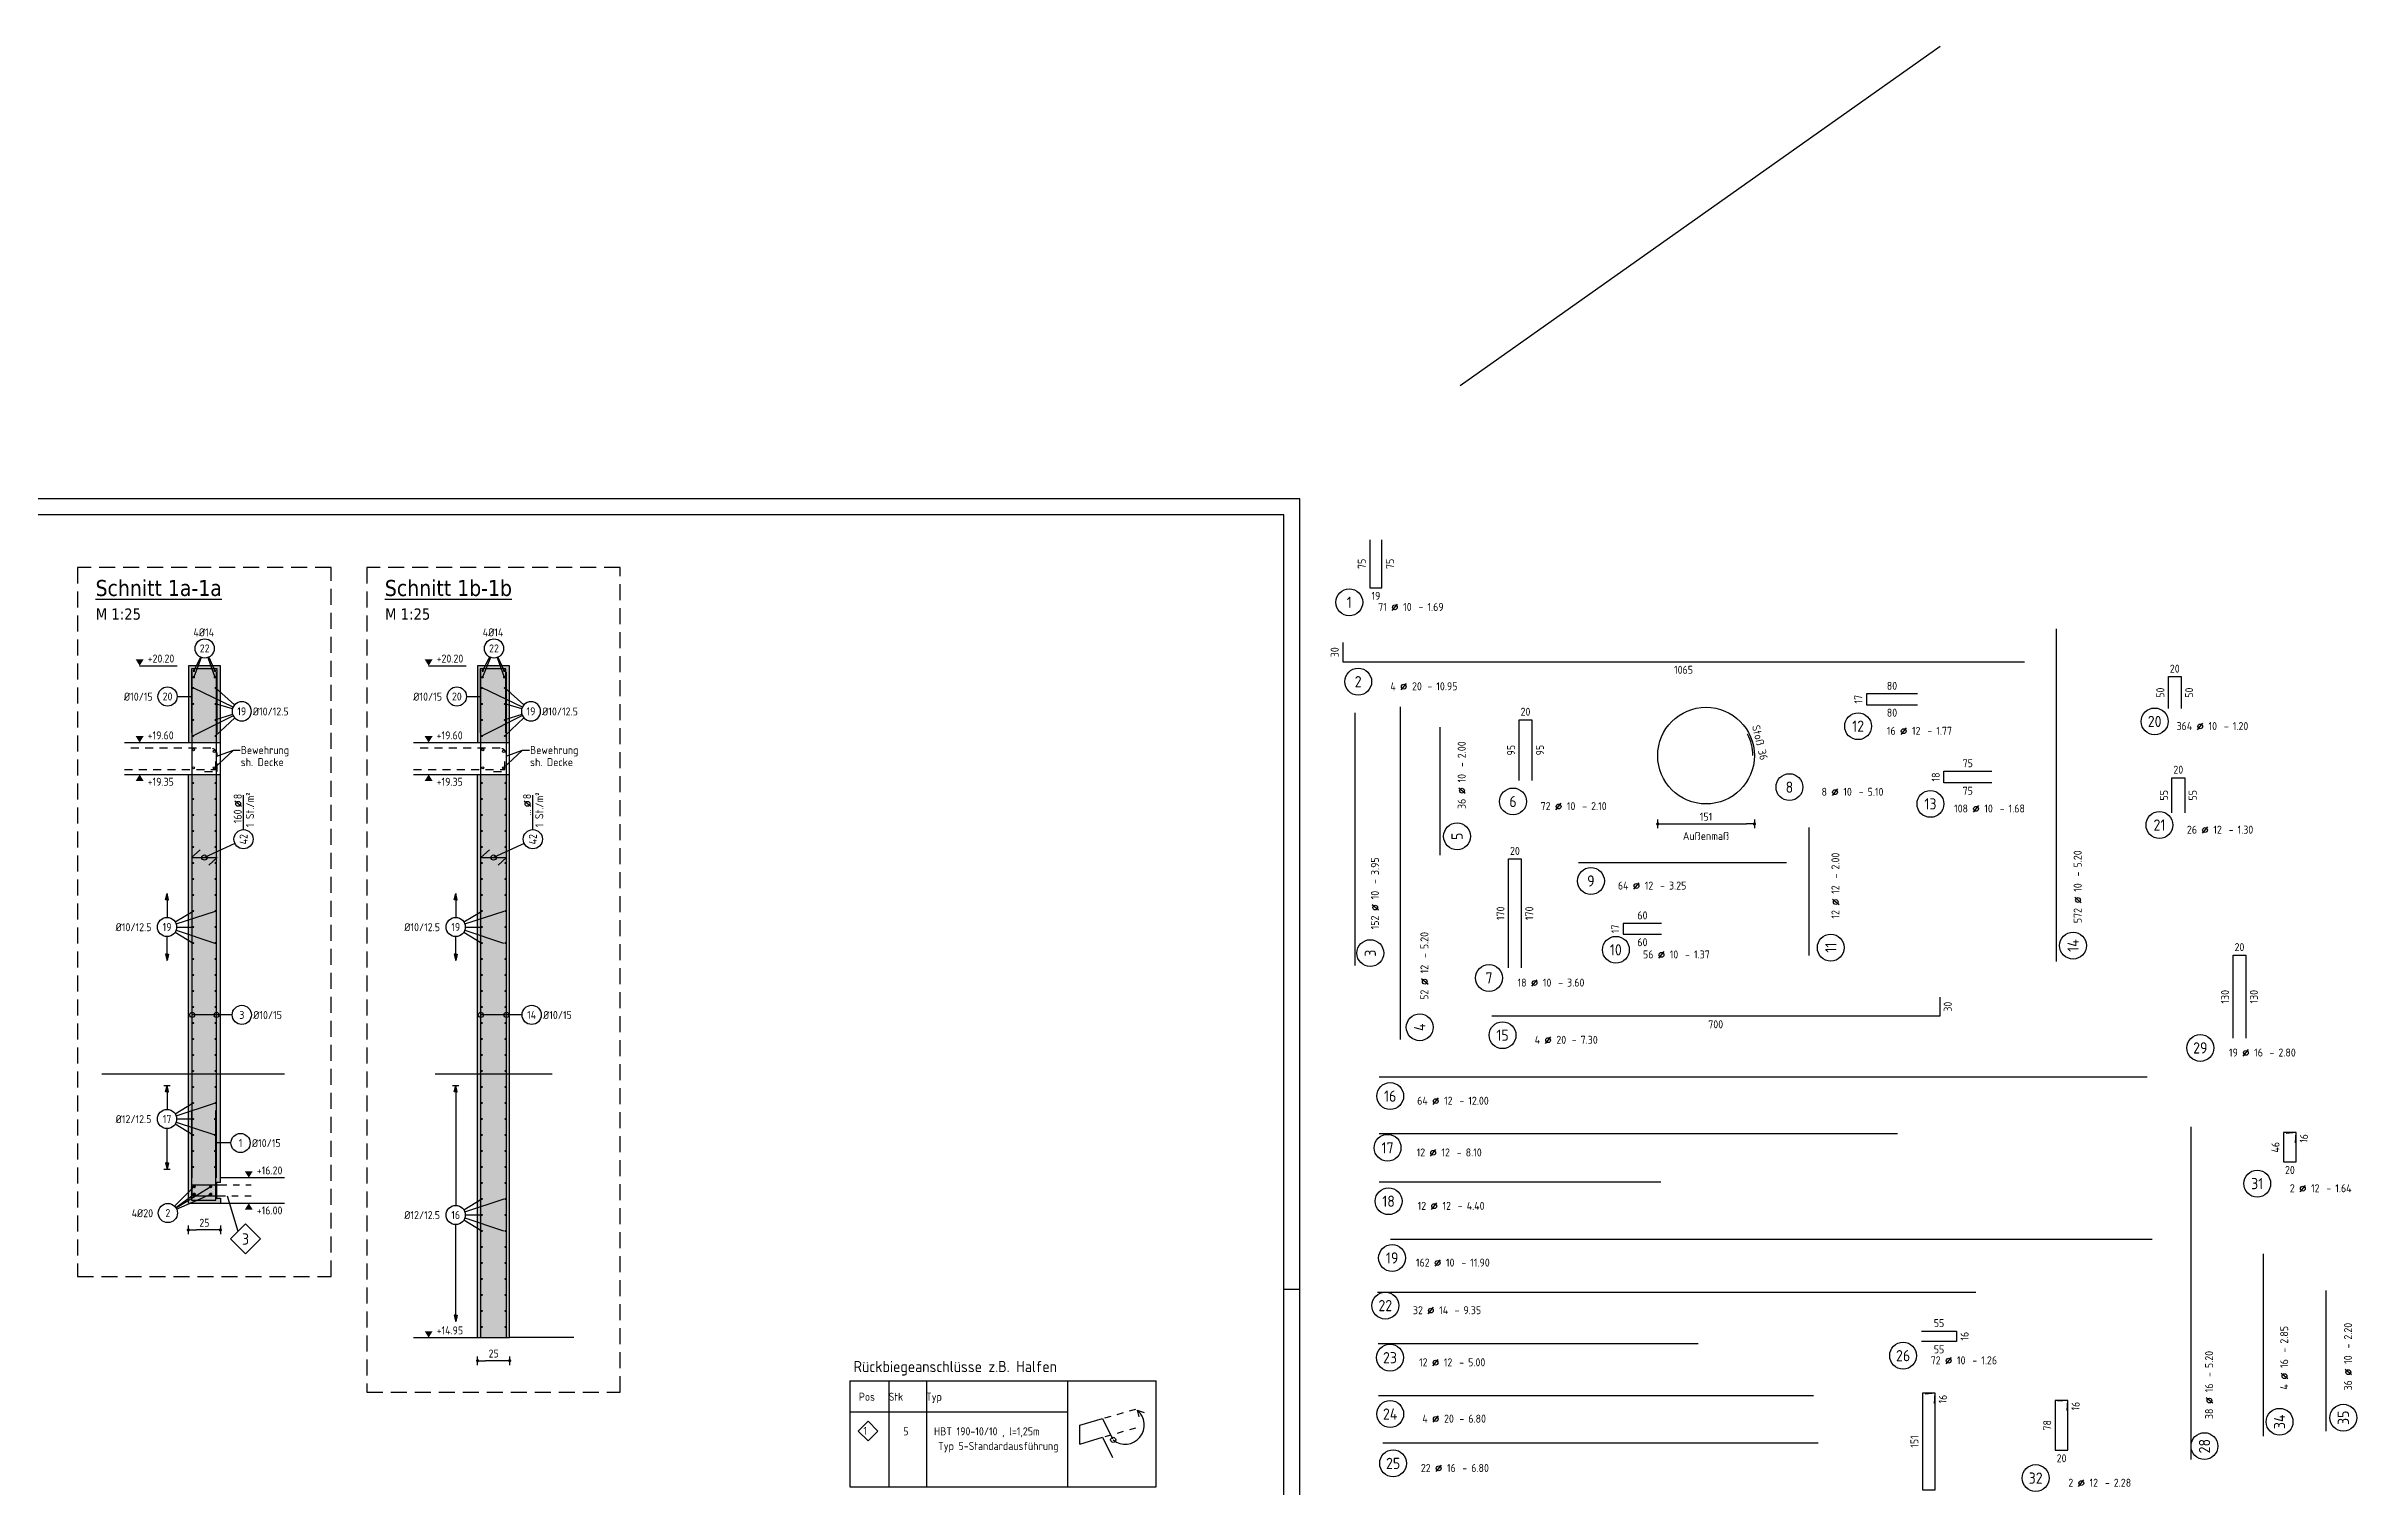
# Model space of a CAD drawing. Extents: x -10 to 76.6, y -8.8 to 49.1.
# Drawn here: x 39.86 to 75.96, y 26.61 to 49.12 of the extents above; entities that cross this region are included whole.
import ezdxf
from ezdxf.enums import TextEntityAlignment as Align

# ---------------------------------------------------------------- set-up
doc = ezdxf.new("R2010")
doc.units = 0
doc.header["$LTSCALE"] = 0.5
for name, pattern in [('AUSGEZOGEN', [1000.01, 1000, 0.01]), ('DOT', [0.175, 0.05, -0.125]), ('HIDDEN', [0.375, 0.25, -0.125]), ('HIDDEN2', [0.187, 0.125, -0.062]), ('STRICHLINIE', [0.75, 0.5, -0.25])]:
    doc.linetypes.add(name, pattern=pattern)
for name, color, linetype in [('AFU', 7, 'Continuous'), ('BETON', 7, 'Continuous'), ('DETAIL', 7, 'Continuous'), ('grau_mittel', 7, 'Continuous'), ('HBT', 7, 'Continuous'), ('HILFE', 7, 'Continuous'), ('koten', 7, 'Continuous'), ('MASSE', 7, 'Continuous'), ('OBJEKT', 7, 'Continuous'), ('RAHMEN', 7, 'Continuous'), ('RND', 7, 'Continuous'), ('TEXT', 7, 'Continuous')]:
    doc.layers.add(name, color=color, linetype=linetype)
doc.layers.add('NOPLOT', color=7, linetype='Continuous', plot=False)
doc.styles.add('helv', font='tahoma.ttf')
doc.styles.add('liste', font='isocp-e.shx')
doc.styles.add('txt', font='isocp.shx')
doc.linetypes.add('AFU_50K', pattern='A,0.15,["/",Standard,S=0.2,R=0,X=-0.01,Y=-0.1],0.07,["/",Standard,S=0.2,R=0,X=-0.01,Y=-0.1],0.15', length=0.37)
doc.dimstyles.new('DOT_I', dxfattribs={"dimscale": 0.5, "dimtxt": 0.25, "dimasz": 0.25, "dimexe": 0.1, "dimexo": 0.3, "dimgap": 0.1, "dimtad": 1, "dimdec": 3, "dimzin": 3, "dimtxsty": 'txt', "dimblk": 'DOT', "dimblk1": 'DOT', "dimblk2": 'DOT', "dimsah": 1, "dimcen": 0.1, "dimse1": 1, "dimse2": 1, "dimazin": 0, "dimtfac": 1, "dimtdec": 4, "dimtix": 1, "dimtmove": 2, "dimatfit": 3, "dimfxl": 0, "dimtvp": 1, "dimtolj": 1, "dimtzin": 0, "dimarcsym": 0})

# ---------------------------------------------------------------- blocks, each defined once
blk = doc.blocks.new('DINA0')
at = {"layer": 'NOPLOT', "color": 191, "linetype": 'AUSGEZOGEN'}
blk.add_line((123.9, 87.637), (138.9, 98.246), dxfattribs=at)
at = {"layer": 'RAHMEN'}
for p, q in [((118.9, 84.1), (0, 84.1)), ((118.9, 0), (118.9, 84.1))]:
    blk.add_line(p, q, dxfattribs=at)
at = {"layer": 'RAHMEN', "color": 5}
for p, q in [((118.4, 83.6), (2, 83.6)), ((118.4, 0.5), (118.4, 83.6))]:
    blk.add_line(p, q, dxfattribs=at)
at = {"layer": 'RAHMEN', "color": 7}
blk.add_line((118.4, 59.4), (118.9, 59.4), dxfattribs=at)
blk = doc.blocks.new('RND_AUSZ')
at = {"layer": 'RND', "color": 7, "linetype": 'Continuous'}
blk.add_line((1.341, 0.262), (1.509, 0.466), dxfattribs=at)
at = {"layer": 'RND', "color": 1, "linetype": 'Continuous'}
blk.add_circle((0, 0.52), 0.42, dxfattribs=at)
at = {"layer": 'RND', "color": 7, "linetype": 'Continuous'}
blk.add_circle((1.425, 0.364), 0.075, dxfattribs=at)
at = {"layer": 'RND', "color": 7, "linetype": 'Continuous', "style": 'txt'}
blk.add_text('-', height=0.25, dxfattribs=at).set_placement((2.163, 0.25))
for tag, p in [('WIEOFT', (-0.536, 0.25)), ('STK', (1.174, 0.25))]:
    blk.add_attdef(tag, text='', height=0.25, dxfattribs=at).set_placement(p, align=Align.RIGHT)
at = {"layer": 'RND', "color": 1, "linetype": 'Continuous', "style": 'txt'}
blk.add_attdef('POS', text='', height=0.35, dxfattribs=at).set_placement((0, 0.52), align=Align.MIDDLE)
at = {"layer": 'RND', "color": 7, "linetype": 'Continuous', "style": 'txt'}
for tag, p in [('DS', (1.683, 0.25)), ('LANG', (2.441, 0.25)), ('TEXT', (3.669, 0.25))]:
    blk.add_attdef(tag, p, '', height=0.25, dxfattribs=at)
blk = doc.blocks.new('DOT')
at = {"layer": 'MASSE', "color": 7, "linetype": 'Continuous'}
for p, q in [((0, 0), (-1, 0)), ((0, 0.54), (0, -0.54))]:
    blk.add_line(p, q, dxfattribs=at)
at = {"layer": 'MASSE', "color": 7, "linetype": 'Continuous', "const_width": 0.2}
blk.add_lwpolyline([(-0.1, 0, 1), (0.1, 0, 1)], format="xyb", close=True, dxfattribs=at)
blk = doc.blocks.new('*D33')
at = {"layer": 'Defpoints', "color": 0, "linetype": 'AUSGEZOGEN', "transparency": 16777216}
for p in [(65.039, 38.036), (66.549, 38.036), (66.549, 36.968)]:
    blk.add_point(p, dxfattribs=at)
at = {"layer": 'RND', "color": 0, "linetype": 'AUSGEZOGEN', "lineweight": -2, "transparency": 16777216}
blk.add_line((65.164, 36.968), (66.424, 36.968), dxfattribs=at)
at = {"layer": 'RND', "color": 0, "linetype": 'AUSGEZOGEN', "lineweight": -2, "transparency": 16777216, "xscale": 0.125, "yscale": 0.125, "zscale": 0.125, "rotation": 180}
blk.add_blockref('DOT', (65.039, 36.968), dxfattribs=at)
at = {"layer": 'RND', "color": 0, "linetype": 'AUSGEZOGEN', "lineweight": -2, "transparency": 16777216, "xscale": 0.125, "yscale": 0.125, "zscale": 0.125}
blk.add_blockref('DOT', (66.549, 36.968), dxfattribs=at)
at = {"layer": 'RND', "color": 0, "linetype": 'AUSGEZOGEN', "transparency": 16777216, "insert": (65.794, 37.081), "char_height": 0.125, "attachment_point": 5, "style": 'txt'}
blk.add_mtext('\\A1;151', dxfattribs=at)
blk = doc.blocks.new('okrd_o')
at = {"layer": 'koten', "color": 7, "linetype": 'Continuous'}
blk.add_solid([(-0.125, 0.202), (0.125, 0.202), (0, 0)], dxfattribs=at)
at = {"layer": 'koten', "style": 'txt'}
blk.add_attdef('OKRD', (0.25, 0.1), '', height=0.25, dxfattribs=at)
blk = doc.blocks.new('okrd_u')
at = {"layer": 'koten', "color": 7, "linetype": 'Continuous'}
blk.add_solid([(-0.125, -0.202), (0.125, -0.202), (0, 0)], dxfattribs=at)
at = {"layer": 'koten', "style": 'txt'}
blk.add_attdef('OKRD', (0.25, -0.35), '', height=0.25, dxfattribs=at)
blk = doc.blocks.new('*D37')
at = {"layer": 'Defpoints', "color": 0, "linetype": 'AUSGEZOGEN', "transparency": 16777216}
for p in [(42.082, 30.623), (42.082, 30.623), (42.582, 30.623)]:
    blk.add_point(p, dxfattribs=at)
at = {"layer": 'MASSE', "color": 0, "linetype": 'AUSGEZOGEN', "lineweight": -2, "transparency": 16777216}
blk.add_line((42.457, 30.623), (42.207, 30.623), dxfattribs=at)
at = {"layer": 'MASSE', "color": 0, "linetype": 'AUSGEZOGEN', "lineweight": -2, "transparency": 16777216, "xscale": 0.125, "yscale": 0.125, "zscale": 0.125, "rotation": 180}
blk.add_blockref('DOT', (42.082, 30.623), dxfattribs=at)
at = {"layer": 'MASSE', "color": 0, "linetype": 'AUSGEZOGEN', "lineweight": -2, "transparency": 16777216, "xscale": 0.125, "yscale": 0.125, "zscale": 0.125}
blk.add_blockref('DOT', (42.582, 30.623), dxfattribs=at)
at = {"layer": 'MASSE', "color": 0, "linetype": 'AUSGEZOGEN', "transparency": 16777216, "insert": (42.332, 30.735), "char_height": 0.125, "attachment_point": 5, "style": 'txt'}
blk.add_mtext('\\A1;25', dxfattribs=at)
blk = doc.blocks.new('RND_HIN')
at = {"layer": 'RND', "color": 7, "linetype": 'Continuous'}
blk.add_circle((0, 0), 0.3, dxfattribs=at)
at = {"layer": 'RND', "color": 7, "linetype": 'Continuous', "style": 'txt'}
blk.add_attdef('POSI', text='', height=0.25, dxfattribs=at).set_placement((0, 0), align=Align.MIDDLE)
blk = doc.blocks.new('Pfeillinie')
at = {"layer": 'TEXT', "linetype": 'Continuous'}
blk.add_hatch(color=7, dxfattribs=at).paths.add_polyline_path([(0, 0), (-0.8, 0.2), (-0.8, 0), (-0.8, -0.2)])
at = {"layer": 'TEXT', "color": 7, "linetype": 'Continuous'}
for p, q in [((-0.8, 0), (-0.8, 0.2)), ((-0.8, 0.2), (0, 0)), ((-0.8, 0), (-0.8, -0.2)), ((-0.8, -0.2), (0, 0))]:
    blk.add_line(p, q, dxfattribs=at)
blk = doc.blocks.new('*D38')
at = {"layer": 'Defpoints', "color": 0, "linetype": 'AUSGEZOGEN', "transparency": 16777216}
for p in [(46.602, 28.579), (46.602, 28.579), (47.102, 28.579)]:
    blk.add_point(p, dxfattribs=at)
at = {"layer": 'MASSE', "color": 0, "linetype": 'AUSGEZOGEN', "lineweight": -2, "transparency": 16777216}
blk.add_line((46.977, 28.579), (46.727, 28.579), dxfattribs=at)
at = {"layer": 'MASSE', "color": 0, "linetype": 'AUSGEZOGEN', "lineweight": -2, "transparency": 16777216, "xscale": 0.125, "yscale": 0.125, "zscale": 0.125, "rotation": 180}
blk.add_blockref('DOT', (46.602, 28.579), dxfattribs=at)
at = {"layer": 'MASSE', "color": 0, "linetype": 'AUSGEZOGEN', "lineweight": -2, "transparency": 16777216, "xscale": 0.125, "yscale": 0.125, "zscale": 0.125}
blk.add_blockref('DOT', (47.102, 28.579), dxfattribs=at)
at = {"layer": 'MASSE', "color": 0, "linetype": 'AUSGEZOGEN', "transparency": 16777216, "insert": (46.852, 28.692), "char_height": 0.125, "attachment_point": 5, "style": 'txt'}
blk.add_mtext('\\A1;25', dxfattribs=at)
blk = doc.blocks.new('RND_LEI')
at = {"layer": 'RND', "color": 7, "linetype": 'Continuous'}
blk.add_line((1.022, 0.066), (1.19, 0.27), dxfattribs=at)
for centre, radius in [((0, 0), 0.3), ((1.106, 0.168), 0.075)]:
    blk.add_circle(centre, radius, dxfattribs=at)
at = {"layer": 'RND', "color": 7, "linetype": 'Continuous', "style": 'txt'}
blk.add_attdef('POSL', text='', height=0.25, dxfattribs=at).set_placement((0, 0), align=Align.MIDDLE)
blk.add_attdef('ANZ', text='', height=0.25, dxfattribs=at).set_placement((0.931, 0.057), align=Align.RIGHT)
for tag, p in [('DUM', (1.253, 0.057)), ('ABSTD', (1.674, 0.057)), ('POSTXT', (0.374, -0.327))]:
    blk.add_attdef(tag, p, '', height=0.25, dxfattribs=at)

msp = doc.modelspace()

# ---------------------------------------------------------------- hatches: boundary and pattern name
at = {"layer": 'grau_mittel'}
h = msp.add_hatch(color=61, dxfattribs=at)
h.paths.add_polyline_path([(42.082, 38.24), (42.582, 38.24), (42.582, 39.44), (42.082, 39.44)])
h.paths.add_polyline_path([(42.582, 37.74), (42.082, 37.74), (42.082, 31.04), (42.582, 31.04), (42.582, 31.118), (42.522, 31.118), (42.522, 31.15), (42.142, 31.15), (42.142, 31.33), (42.522, 31.33), (42.522, 31.362), (42.582, 31.362), (42.582, 31.44)])
h.paths.add_polyline_path([(42.522, 31.15), (42.522, 31.33), (42.142, 31.33), (42.142, 31.15)], flags=17)
h = msp.add_hatch(color=61, dxfattribs=at)
h.paths.add_polyline_path([(46.602, 38.24), (47.102, 38.24), (47.102, 39.44), (46.602, 39.44)])
h.paths.add_polyline_path([(47.102, 37.74), (46.602, 37.74), (46.602, 28.94), (47.102, 28.94)])

# ---------------------------------------------------------------- linework, layer by layer
at = {"layer": 'AFU', "color": 8, "linetype": 'AFU_50K'}
for p, q in [((42.082, 38.24), (42.582, 38.24)), ((46.602, 38.24), (47.102, 38.24)), ((42.082, 37.74), (42.582, 37.74)), ((46.602, 37.74), (47.102, 37.74)), ((46.602, 28.94), (47.102, 28.94))]:
    msp.add_line(p, q, dxfattribs=at)
at = {"layer": 'BETON', "color": 6, "linetype": 'AUSGEZOGEN'}
for p, q in [((42.082, 39.44), (42.082, 38.24)), ((42.582, 39.44), (42.082, 39.44)), ((42.582, 31.44), (42.582, 39.44)), ((46.602, 39.44), (46.602, 38.24)), ((47.102, 39.44), (46.602, 39.44)), ((47.102, 28.94), (47.102, 39.44)), ((41.082, 38.24), (42.082, 38.24)), ((45.602, 38.24), (46.602, 38.24)), ((41.082, 37.74), (42.082, 37.74)), ((42.082, 31.04), (42.082, 37.74)), ((45.602, 37.74), (46.602, 37.74)), ((46.602, 28.94), (46.602, 37.74)), ((43.582, 31.44), (42.582, 31.44)), ((42.082, 31.04), (43.582, 31.04)), ((45.602, 28.94), (46.602, 28.94)), ((48.102, 28.94), (47.102, 28.94))]:
    msp.add_line(p, q, dxfattribs=at)
at = {"layer": 'DETAIL', "color": 102, "linetype": 'STRICHLINIE'}
for points in [[(40.352, 40.974), (40.352, 29.893), (44.311, 29.893), (44.311, 40.974)], [(44.872, 40.974), (44.872, 28.09), (48.831, 28.09), (48.831, 40.974)]]:
    msp.add_lwpolyline(points, close=True, dxfattribs=at)
at = {"layer": 'HBT', "color": 102, "linetype": 'AUSGEZOGEN'}
for p, q in [((42.582, 31.362), (42.582, 31.44)), ((42.582, 31.118), (42.582, 31.04))]:
    msp.add_line(p, q, dxfattribs=at)
at = {"layer": 'HBT', "color": 5, "linetype": 'Continuous'}
for p, q in [((52.416, 28.266), (57.205, 28.266)), ((52.416, 28.266), (52.416, 26.609)), ((52.416, 28.266), (57.205, 28.266)), ((57.205, 26.609), (57.205, 28.266)), ((52.416, 26.609), (57.205, 26.609))]:
    msp.add_line(p, q, dxfattribs=at)
at = {"layer": 'HBT', "color": 1, "linetype": 'AUSGEZOGEN'}
msp.add_lwpolyline([(42.522, 31.15), (42.142, 31.15), (42.142, 31.33), (42.522, 31.33)], dxfattribs=at)
at = {"layer": 'HBT', "color": 102, "linetype": 'AUSGEZOGEN'}
msp.add_lwpolyline([(42.582, 31.362), (42.522, 31.362), (42.522, 31.118), (42.582, 31.118)], dxfattribs=at)
at = {"layer": 'HBT', "color": 1, "linetype": 'HIDDEN2'}
for points in [[(42.522, 31.33), (42.582, 31.33), (43.062, 31.33)], [(43.062, 31.15), (42.582, 31.15), (42.522, 31.15)]]:
    msp.add_lwpolyline(points, dxfattribs=at)
at = {"layer": 'HBT', "color": 1, "linetype": 'Continuous'}
msp.add_lwpolyline([(42.743, 30.482), (42.976, 30.716), (43.209, 30.482), (42.976, 30.249)], close=True, dxfattribs=at)
at = {"layer": 'HILFE', "color": 102, "linetype": 'AUSGEZOGEN'}
for p, q in [((41.321, 39.44), (41.909, 39.44)), ((45.836, 39.44), (46.422, 39.44)), ((42.78, 38.116), (42.488, 37.844)), ((42.78, 38.116), (42.532, 38.03)), ((42.89, 38.116), (42.78, 38.116)), ((47.299, 38.116), (47.008, 37.844)), ((47.299, 38.116), (47.052, 38.03)), ((47.41, 38.116), (47.299, 38.116)), ((42.859, 30.599), (42.696, 31.15))]:
    msp.add_line(p, q, dxfattribs=at)
at = {"layer": 'NOPLOT', "color": 191, "linetype": 'AUSGEZOGEN'}
for p, q in [((43.582, 33.06), (40.728, 33.06)), ((47.767, 33.06), (45.936, 33.06))]:
    msp.add_line(p, q, dxfattribs=at)
at = {"layer": 'OBJEKT', "color": 7, "linetype": 'AUSGEZOGEN'}
for p, q in [((41.699, 32.879), (41.799, 32.879)), ((46.209, 32.88), (46.309, 32.88)), ((41.699, 31.574), (41.799, 31.574))]:
    msp.add_line(p, q, dxfattribs=at)
at = {"layer": 'OBJEKT', "color": 7, "linetype": 'Continuous'}
for p, q in [((53.026, 28.266), (53.026, 26.609)), ((53.614, 28.266), (53.614, 26.609)), ((55.817, 28.266), (55.817, 26.609))]:
    msp.add_line(p, q, dxfattribs=at)
at = {"layer": 'RND', "color": 102, "linetype": 'AUSGEZOGEN'}
for p, q in [((42.271, 39.576), (42.167, 39.362)), ((42.284, 39.571), (42.167, 39.262)), ((42.387, 39.57), (42.497, 39.262)), ((42.4, 39.575), (42.497, 39.362)), ((46.789, 39.577), (46.679, 39.362)), ((46.802, 39.571), (46.679, 39.262)), ((46.907, 39.57), (47.017, 39.262)), ((46.919, 39.575), (47.017, 39.362)), ((42.78, 38.793), (42.158, 39.093)), ((42.804, 38.828), (42.506, 39.093)), ((47.3, 38.793), (46.67, 39.093)), ((47.323, 38.828), (47.026, 39.093)), ((41.907, 38.96), (42.132, 38.96)), ((42.782, 38.66), (42.158, 38.343)), ((42.771, 38.769), (42.506, 38.843)), ((42.773, 38.681), (42.506, 38.593)), ((46.427, 38.96), (46.642, 38.96)), ((47.301, 38.661), (46.67, 38.343)), ((47.291, 38.769), (47.026, 38.843)), ((47.293, 38.681), (47.026, 38.593)), ((42.806, 38.625), (42.506, 38.343)), ((47.326, 38.625), (47.026, 38.343)), ((42.809, 36.664), (42.332, 36.443)), ((47.328, 36.664), (46.852, 36.443)), ((41.877, 35.436), (42.158, 35.607)), ((41.892, 35.405), (42.506, 35.607)), ((46.387, 35.436), (46.668, 35.607)), ((46.401, 35.405), (47.016, 35.607)), ((41.877, 35.279), (42.158, 35.107)), ((41.892, 35.31), (42.496, 35.107)), ((41.899, 35.357), (42.158, 35.357)), ((46.387, 35.279), (46.668, 35.107)), ((46.401, 35.31), (47.006, 35.107)), ((46.409, 35.357), (46.668, 35.357)), ((42.767, 33.984), (42.142, 33.984)), ((47.296, 33.984), (46.652, 33.984)), ((41.877, 32.436), (42.158, 32.607)), ((41.892, 32.405), (42.506, 32.607)), ((41.877, 32.279), (42.158, 32.107)), ((41.892, 32.31), (42.496, 32.107)), ((41.899, 32.357), (42.158, 32.357)), ((42.747, 31.982), (42.512, 31.982)), ((41.868, 30.993), (42.174, 31.3)), ((41.884, 30.975), (42.174, 31.182)), ((41.889, 30.966), (42.432, 31.3)), ((41.899, 30.948), (42.432, 31.182)), ((46.387, 30.936), (46.668, 31.107)), ((46.401, 30.905), (47.016, 31.107)), ((46.387, 30.779), (46.668, 30.607)), ((46.401, 30.81), (47.006, 30.607)), ((46.409, 30.857), (46.668, 30.857)), ((56.908, 27.804), (57.015, 27.77)), ((56.908, 27.804), (56.934, 27.7))]:
    msp.add_line(p, q, dxfattribs=at)
at = {"layer": 'RND', "color": 7, "linetype": 'AUSGEZOGEN'}
for p, q in [((42.944, 36.879), (42.944, 37.419)), ((47.464, 36.879), (47.464, 37.419))]:
    msp.add_line(p, q, dxfattribs=at)
at = {"layer": 'RND', "color": 1, "linetype": 'DOT'}
for p, q in [((56.402, 27.688), (56.884, 27.821)), ((56.405, 27.396), (56.884, 27.529))]:
    msp.add_line(p, q, dxfattribs=at)
at = {"layer": 'RND', "color": 1, "linetype": 'AUSGEZOGEN'}
for p, q in [((56.008, 27.57), (56.365, 27.678)), ((56.008, 27.274), (56.008, 27.57)), ((56.365, 27.678), (56.523, 27.359)), ((56.008, 27.274), (56.365, 27.387)), ((56.365, 27.387), (56.523, 27.067))]:
    msp.add_line(p, q, dxfattribs=at)
for points in [[(60.541, 41.408), (60.541, 40.658), (60.731, 40.658), (60.731, 41.408)], [(60.117, 39.802), (60.117, 39.502), (70.767, 39.502)], [(71.27, 34.818), (71.27, 40.018)], [(42.532, 38.39), (42.532, 39.39), (42.132, 39.39), (42.132, 38.39)], [(47.042, 38.39), (47.042, 39.39), (46.642, 39.39), (46.642, 38.39)], [(42.142, 31.44), (42.142, 39.34)], [(42.522, 31.44), (42.522, 39.34)], [(46.652, 28.94), (46.652, 39.34)], [(47.052, 28.94), (47.052, 39.34)], [(69.099, 39.002), (68.299, 39.002), (68.299, 38.832), (69.099, 38.832)], [(73.017, 38.77), (73.017, 39.27), (73.217, 39.27), (73.217, 38.77)], [(60.314, 34.755), (60.314, 38.705)], [(61.021, 33.601), (61.021, 38.801)], [(61.633, 38.482), (61.633, 36.482)], [(62.873, 37.647), (62.873, 38.597), (63.073, 38.597), (63.073, 37.647)], [(70.258, 37.612), (69.508, 37.612), (69.508, 37.792), (70.258, 37.792)], [(73.073, 37.141), (73.073, 37.691), (73.273, 37.691), (73.273, 37.141)], [(67.405, 34.912), (67.405, 36.912)], [(42.267, 36.562), (42.132, 36.443), (42.532, 36.443), (42.402, 36.322)], [(46.786, 36.562), (46.652, 36.443), (47.052, 36.443), (46.922, 36.322)], [(62.708, 34.722), (62.708, 36.422), (62.908, 36.422), (62.908, 34.722)], [(63.801, 36.364), (67.051, 36.364)], [(65.1, 35.414), (64.5, 35.414), (64.5, 35.244), (65.1, 35.244)], [(74.028, 33.618), (74.028, 34.918), (74.228, 34.918), (74.228, 33.618)], [(69.445, 34.262), (69.445, 33.962), (62.445, 33.962)], [(60.688, 33.017), (72.688, 33.017)], [(42.132, 32.49), (42.132, 31.09), (42.512, 31.09), (42.512, 32.49)], [(73.375, 27.035), (73.375, 32.235)], [(75.002, 31.986), (75.016, 32.145), (74.816, 32.145), (74.816, 31.685), (75.016, 31.685), (75.016, 32.145), (74.857, 32.131)], [(60.686, 32.129), (68.786, 32.129)], [(60.687, 31.374), (65.087, 31.374)], [(60.864, 30.479), (72.764, 30.479)], [(74.499, 30.251), (74.499, 27.401)], [(60.66, 29.652), (70.01, 29.652)], [(75.479, 29.678), (75.479, 27.478)], [(69.159, 29.042), (69.709, 29.042), (69.709, 28.882), (69.159, 28.882)], [(60.67, 28.85), (65.67, 28.85)], [(67.474, 28.033), (60.674, 28.033)], [(69.361, 27.911), (69.375, 28.071), (69.175, 28.071), (69.175, 26.561), (69.375, 26.561), (69.375, 28.071), (69.216, 28.057)], [(71.435, 27.801), (71.449, 27.96), (71.249, 27.96), (71.249, 27.18), (71.449, 27.18), (71.449, 27.96), (71.29, 27.946)], [(60.746, 27.296), (67.546, 27.296)]]:
    msp.add_lwpolyline(points, dxfattribs=at)
at = {"layer": 'RND', "color": 7, "linetype": 'AUSGEZOGEN'}
for points, const_width in [([(42.157, 39.362, 1), (42.177, 39.362, 1)], 0.02), ([(42.507, 39.362, -1), (42.487, 39.362, -1)], 0.02), ([(46.669, 39.362, 1), (46.689, 39.362, 1)], 0.02), ([(47.027, 39.362, -1), (47.007, 39.362, -1)], 0.02), ([(42.166, 39.093, -1), (42.15, 39.093, -1)], 0.016), ([(42.157, 39.262, 1), (42.177, 39.262, 1)], 0.02), ([(42.507, 39.262, -1), (42.487, 39.262, -1)], 0.02), ([(42.498, 39.093, 1), (42.514, 39.093, 1)], 0.016), ([(46.678, 39.093, -1), (46.662, 39.093, -1)], 0.016), ([(46.669, 39.262, 1), (46.689, 39.262, 1)], 0.02), ([(47.027, 39.262, -1), (47.007, 39.262, -1)], 0.02), ([(47.018, 39.093, 1), (47.034, 39.093, 1)], 0.016), ([(42.166, 38.843, -1), (42.15, 38.843, -1)], 0.016), ([(42.498, 38.843, 1), (42.514, 38.843, 1)], 0.016), ([(46.678, 38.843, -1), (46.662, 38.843, -1)], 0.016), ([(47.018, 38.843, 1), (47.034, 38.843, 1)], 0.016), ([(42.166, 38.593, -1), (42.15, 38.593, -1)], 0.016), ([(42.166, 38.343, -1), (42.15, 38.343, -1)], 0.016), ([(42.498, 38.593, 1), (42.514, 38.593, 1)], 0.016), ([(42.498, 38.343, 1), (42.514, 38.343, 1)], 0.016), ([(46.678, 38.593, -1), (46.662, 38.593, -1)], 0.016), ([(46.678, 38.343, -1), (46.662, 38.343, -1)], 0.016), ([(47.018, 38.593, 1), (47.034, 38.593, 1)], 0.016), ([(47.018, 38.343, 1), (47.034, 38.343, 1)], 0.016), ([(42.166, 37.607, -1), (42.15, 37.607, -1)], 0.016), ([(42.498, 37.607, 1), (42.514, 37.607, 1)], 0.016), ([(46.66, 37.607, 1), (46.676, 37.607, 1)], 0.016), ([(47.028, 37.607, 1), (47.044, 37.607, 1)], 0.016), ([(42.166, 37.357, -1), (42.15, 37.357, -1)], 0.016), ([(42.498, 37.357, 1), (42.514, 37.357, 1)], 0.016), ([(46.676, 37.357, -1), (46.66, 37.357, -1)], 0.016), ([(47.028, 37.357, 1), (47.044, 37.357, 1)], 0.016), ([(42.166, 37.107, -1), (42.15, 37.107, -1)], 0.016), ([(42.166, 36.857, -1), (42.15, 36.857, -1)], 0.016), ([(42.498, 37.107, 1), (42.514, 37.107, 1)], 0.016), ([(42.498, 36.857, 1), (42.514, 36.857, 1)], 0.016), ([(46.676, 37.107, -1), (46.66, 37.107, -1)], 0.016), ([(46.676, 36.857, -1), (46.66, 36.857, -1)], 0.016), ([(47.028, 37.107, 1), (47.044, 37.107, 1)], 0.016), ([(47.028, 36.857, 1), (47.044, 36.857, 1)], 0.016), ([(42.166, 36.607, -1), (42.15, 36.607, -1)], 0.016), ([(42.498, 36.607, 1), (42.514, 36.607, 1)], 0.016), ([(46.676, 36.607, -1), (46.66, 36.607, -1)], 0.016), ([(47.028, 36.607, 1), (47.044, 36.607, 1)], 0.016), ([(42.166, 36.357, -1), (42.15, 36.357, -1)], 0.016), ([(42.166, 36.107, -1), (42.15, 36.107, -1)], 0.016), ([(42.498, 36.357, 1), (42.514, 36.357, 1)], 0.016), ([(42.498, 36.107, 1), (42.514, 36.107, 1)], 0.016), ([(46.676, 36.357, -1), (46.66, 36.357, -1)], 0.016), ([(46.676, 36.107, -1), (46.66, 36.107, -1)], 0.016), ([(47.028, 36.357, 1), (47.044, 36.357, 1)], 0.016), ([(47.028, 36.107, 1), (47.044, 36.107, 1)], 0.016), ([(42.166, 35.857, -1), (42.15, 35.857, -1)], 0.016), ([(42.498, 35.857, 1), (42.514, 35.857, 1)], 0.016), ([(46.676, 35.857, -1), (46.66, 35.857, -1)], 0.016), ([(47.028, 35.857, 1), (47.044, 35.857, 1)], 0.016), ([(42.166, 35.607, -1), (42.15, 35.607, -1)], 0.016), ([(42.498, 35.607, 1), (42.514, 35.607, 1)], 0.016), ([(46.676, 35.607, -1), (46.66, 35.607, -1)], 0.016), ([(47.028, 35.607, 1), (47.044, 35.607, 1)], 0.016), ([(42.166, 35.357, -1), (42.15, 35.357, -1)], 0.016), ([(42.166, 35.107, -1), (42.15, 35.107, -1)], 0.016), ([(42.498, 35.357, 1), (42.514, 35.357, 1)], 0.016), ([(42.498, 35.107, 1), (42.514, 35.107, 1)], 0.016), ([(46.676, 35.357, -1), (46.66, 35.357, -1)], 0.016), ([(46.676, 35.107, -1), (46.66, 35.107, -1)], 0.016), ([(47.028, 35.357, 1), (47.044, 35.357, 1)], 0.016), ([(47.028, 35.107, 1), (47.044, 35.107, 1)], 0.016), ([(42.166, 34.857, -1), (42.15, 34.857, -1)], 0.016), ([(42.498, 34.857, 1), (42.514, 34.857, 1)], 0.016), ([(46.676, 34.857, -1), (46.66, 34.857, -1)], 0.016), ([(47.028, 34.857, 1), (47.044, 34.857, 1)], 0.016), ([(42.166, 34.607, -1), (42.15, 34.607, -1)], 0.016), ([(42.166, 34.357, -1), (42.15, 34.357, -1)], 0.016), ([(42.498, 34.607, 1), (42.514, 34.607, 1)], 0.016), ([(42.498, 34.357, 1), (42.514, 34.357, 1)], 0.016), ([(46.676, 34.607, -1), (46.66, 34.607, -1)], 0.016), ([(46.676, 34.357, -1), (46.66, 34.357, -1)], 0.016), ([(47.028, 34.607, 1), (47.044, 34.607, 1)], 0.016), ([(47.028, 34.357, 1), (47.044, 34.357, 1)], 0.016), ([(42.166, 34.107, -1), (42.15, 34.107, -1)], 0.016), ([(42.498, 34.107, 1), (42.514, 34.107, 1)], 0.016), ([(46.676, 34.107, -1), (46.66, 34.107, -1)], 0.016), ([(47.028, 34.107, 1), (47.044, 34.107, 1)], 0.016), ([(42.166, 33.857, -1), (42.15, 33.857, -1)], 0.016), ([(42.166, 33.607, -1), (42.15, 33.607, -1)], 0.016), ([(42.498, 33.857, 1), (42.514, 33.857, 1)], 0.016), ([(42.498, 33.607, 1), (42.514, 33.607, 1)], 0.016), ([(46.676, 33.857, -1), (46.66, 33.857, -1)], 0.016), ([(46.676, 33.607, -1), (46.66, 33.607, -1)], 0.016), ([(47.028, 33.857, 1), (47.044, 33.857, 1)], 0.016), ([(47.028, 33.607, 1), (47.044, 33.607, 1)], 0.016), ([(42.166, 33.357, -1), (42.15, 33.357, -1)], 0.016), ([(42.498, 33.357, 1), (42.514, 33.357, 1)], 0.016), ([(46.676, 33.357, -1), (46.66, 33.357, -1)], 0.016), ([(47.028, 33.357, 1), (47.044, 33.357, 1)], 0.016), ([(42.166, 33.107, -1), (42.15, 33.107, -1)], 0.016), ([(42.166, 32.857, -1), (42.15, 32.857, -1)], 0.016), ([(42.498, 33.107, 1), (42.514, 33.107, 1)], 0.016), ([(42.498, 32.857, 1), (42.514, 32.857, 1)], 0.016), ([(46.676, 33.107, -1), (46.66, 33.107, -1)], 0.016), ([(46.676, 32.857, -1), (46.66, 32.857, -1)], 0.016), ([(47.028, 33.107, 1), (47.044, 33.107, 1)], 0.016), ([(47.028, 32.857, 1), (47.044, 32.857, 1)], 0.016), ([(42.166, 32.607, -1), (42.15, 32.607, -1)], 0.016), ([(42.498, 32.607, 1), (42.514, 32.607, 1)], 0.016), ([(46.676, 32.607, -1), (46.66, 32.607, -1)], 0.016), ([(47.028, 32.607, 1), (47.044, 32.607, 1)], 0.016), ([(42.166, 32.357, -1), (42.15, 32.357, -1)], 0.016), ([(42.488, 32.357, 1), (42.504, 32.357, 1)], 0.016), ([(46.676, 32.357, -1), (46.66, 32.357, -1)], 0.016), ([(47.028, 32.357, 1), (47.044, 32.357, 1)], 0.016), ([(42.166, 32.107, -1), (42.15, 32.107, -1)], 0.016), ([(42.166, 31.857, -1), (42.15, 31.857, -1)], 0.016), ([(42.488, 32.107, 1), (42.504, 32.107, 1)], 0.016), ([(42.488, 31.857, 1), (42.504, 31.857, 1)], 0.016), ([(46.676, 32.107, -1), (46.66, 32.107, -1)], 0.016), ([(46.676, 31.857, -1), (46.66, 31.857, -1)], 0.016), ([(47.028, 32.107, 1), (47.044, 32.107, 1)], 0.016), ([(47.028, 31.857, 1), (47.044, 31.857, 1)], 0.016), ([(42.166, 31.607, -1), (42.15, 31.607, -1)], 0.016), ([(42.488, 31.607, 1), (42.504, 31.607, 1)], 0.016), ([(46.676, 31.607, -1), (46.66, 31.607, -1)], 0.016), ([(47.028, 31.607, 1), (47.044, 31.607, 1)], 0.016), ([(42.162, 31.3, 1), (42.187, 31.3, 1)], 0.025), ([(42.162, 31.182, 1), (42.187, 31.182, 1)], 0.025), ([(42.419, 31.3, 1), (42.444, 31.3, 1)], 0.025), ([(42.419, 31.182, 1), (42.444, 31.182, 1)], 0.025), ([(46.676, 31.357, -1), (46.66, 31.357, -1)], 0.016), ([(46.676, 31.107, -1), (46.66, 31.107, -1)], 0.016), ([(47.028, 31.357, 1), (47.044, 31.357, 1)], 0.016), ([(47.028, 31.107, 1), (47.044, 31.107, 1)], 0.016), ([(46.676, 30.857, -1), (46.66, 30.857, -1)], 0.016), ([(47.028, 30.857, 1), (47.044, 30.857, 1)], 0.016), ([(46.676, 30.607, -1), (46.66, 30.607, -1)], 0.016), ([(46.676, 30.357, -1), (46.66, 30.357, -1)], 0.016), ([(47.028, 30.607, 1), (47.044, 30.607, 1)], 0.016), ([(47.028, 30.357, 1), (47.044, 30.357, 1)], 0.016), ([(46.676, 30.107, -1), (46.66, 30.107, -1)], 0.016), ([(47.028, 30.107, 1), (47.044, 30.107, 1)], 0.016), ([(46.676, 29.857, -1), (46.66, 29.857, -1)], 0.016), ([(46.676, 29.607, -1), (46.66, 29.607, -1)], 0.016), ([(47.028, 29.857, 1), (47.044, 29.857, 1)], 0.016), ([(47.028, 29.607, 1), (47.044, 29.607, 1)], 0.016), ([(46.676, 29.357, -1), (46.66, 29.357, -1)], 0.016), ([(47.028, 29.357, 1), (47.044, 29.357, 1)], 0.016), ([(46.676, 29.107, -1), (46.66, 29.107, -1)], 0.016), ([(47.028, 29.107, 1), (47.044, 29.107, 1)], 0.016)]:
    msp.add_lwpolyline(points, format="xyb", close=True, dxfattribs=dict(at, const_width=const_width))
at = {"layer": 'RND', "color": 7, "linetype": 'HIDDEN'}
for points in [[(42.332, 37.79), (42.532, 37.79), (42.532, 38.05, 0.414214), (42.432, 38.15), (41.082, 38.15)], [(46.852, 37.79), (47.052, 37.79), (47.052, 38.05, 0.414214), (46.952, 38.15), (45.602, 38.15)]]:
    msp.add_lwpolyline(points, format="xyb", dxfattribs=at)
for points in [[(41.082, 37.82), (42.509, 37.82), (42.509, 38.02)], [(45.602, 37.82), (47.029, 37.82), (47.029, 38.02)]]:
    msp.add_lwpolyline(points, dxfattribs=at)
at = {"layer": 'RND', "color": 102, "linetype": 'AUSGEZOGEN'}
for points in [[(41.749, 35.88), (41.749, 35.507)], [(46.259, 35.88), (46.259, 35.507)], [(41.749, 34.835), (41.749, 35.207)], [(46.259, 34.835), (46.259, 35.207)], [(41.749, 32.879), (41.749, 32.507)], [(46.259, 32.88), (46.259, 31.007)], [(41.749, 31.574), (41.749, 32.207)], [(46.259, 29.19), (46.259, 30.707)]]:
    msp.add_lwpolyline(points, dxfattribs=at)
at = {"layer": 'RND', "color": 7, "linetype": 'AUSGEZOGEN'}
msp.add_lwpolyline([(52.856, 27.479), (52.702, 27.632), (52.548, 27.479), (52.702, 27.325)], close=True, dxfattribs=at)
at = {"layer": 'RND', "color": 1, "linetype": 'AUSGEZOGEN'}
msp.add_circle((65.794, 38.036), 0.755, dxfattribs=at)
at = {"layer": 'RND', "color": 7, "linetype": 'AUSGEZOGEN'}
for centre, radius in [((42.164, 38.129), 0.016), ((42.488, 38.103), 0.016), ((46.684, 38.129), 0.016), ((47.008, 38.103), 0.016), ((42.164, 37.844), 0.016), ((42.488, 37.844), 0.016), ((46.684, 37.844), 0.016), ((47.008, 37.844), 0.016), ((42.332, 36.443), 0.04), ((46.852, 36.443), 0.04), ((42.142, 33.984), 0.04), ((42.522, 33.984), 0.04), ((46.652, 33.984), 0.04), ((47.052, 33.984), 0.04), ((56.531, 27.343), 0.04)]:
    msp.add_circle(centre, radius, dxfattribs=at)
at = {"layer": 'RND', "color": 1, "linetype": 'AUSGEZOGEN'}
msp.add_arc((65.794, 38.036), 0.73, 360, 27.3198, dxfattribs=at)
at = {"layer": 'RND', "color": 102, "linetype": 'AUSGEZOGEN'}
msp.add_arc((56.719, 27.573), 0.298, 230.7764, 50.6423, dxfattribs=at)
at = {"layer": 'TEXT', "color": 7, "linetype": 'Continuous'}
msp.add_line((52.416, 27.778), (55.817, 27.778), dxfattribs=at)

# ---------------------------------------------------------------- block references
at = {"xscale": 0.5, "yscale": 0.5, "zscale": 0.5}
msp.add_blockref('DINA0', (0, 0), dxfattribs=at)
at = {"layer": 'koten', "color": 7, "linetype": 'AUSGEZOGEN', "xscale": 0.5, "yscale": 0.5, "zscale": 0.5}
for name, p, values in [('okrd_o', (41.321, 39.44), {'OKRD': '+20.20'}), ('okrd_o', (45.836, 39.44), {'OKRD': '+20.20'}), ('okrd_o', (41.321, 38.24), {'OKRD': '+19.60'}), ('okrd_o', (45.836, 38.24), {'OKRD': '+19.60'}), ('okrd_u', (41.321, 37.74), {'OKRD': '+19.35'}), ('okrd_u', (45.836, 37.74), {'OKRD': '+19.35'}), ('okrd_o', (43.026, 31.44), {'OKRD': '+16.20'}), ('okrd_u', (43.026, 31.04), {'OKRD': '+16.00'}), ('okrd_o', (45.836, 28.94), {'OKRD': '+14.95'})]:
    msp.add_blockref(name, p, dxfattribs=at).add_auto_attribs(values)
at = {"layer": 'RND', "color": 102, "linetype": 'AUSGEZOGEN', "xscale": 0.5, "yscale": 0.5, "zscale": 0.5}
msp.add_blockref('RND_AUSZ', (60.22, 40.172), dxfattribs=at).add_auto_attribs({'POS': '1', 'STK': '71', 'DS': '10', 'LANG': '1.69'})
at = {"layer": 'RND', "color": 7, "linetype": 'AUSGEZOGEN', "xscale": 0.5, "yscale": 0.5, "zscale": 0.5}
for name, p, values in [('RND_HIN', (42.337, 39.711), {'POSI': '22'}), ('RND_HIN', (46.857, 39.711), {'POSI': '22'}), ('RND_HIN', (41.757, 38.96), {'POSI': '20'}), ('RND_HIN', (46.277, 38.96), {'POSI': '20'}), ('RND_AUSZ', (67.097, 37.283), {'POS': '8', 'STK': '8', 'DS': '10', 'LANG': '5.10'}), ('RND_HIN', (41.749, 35.357), {'POSI': '19'}), ('RND_HIN', (46.259, 35.357), {'POSI': '19'}), ('RND_HIN', (42.917, 33.984), {'POSI': '3'}), ('RND_HIN', (47.446, 33.984), {'POSI': '14'}), ('RND_AUSZ', (73.516, 33.208), {'POS': '29', 'STK': '19', 'DS': '16', 'LANG': '2.80'}), ('RND_HIN', (41.749, 32.357), {'POSI': '17'}), ('RND_HIN', (42.897, 31.982), {'POSI': '1'}), ('RND_AUSZ', (60.818, 31.647), {'POS': '17', 'STK': '12', 'DS': '12', 'LANG': '8.10'}), ('RND_AUSZ', (74.405, 31.087), {'POS': '31', 'STK': '2', 'DS': '12', 'LANG': '1.64'}), ('RND_AUSZ', (60.834, 30.812), {'POS': '18', 'STK': '12', 'DS': '12', 'LANG': '4.40'}), ('RND_HIN', (41.762, 30.887), {'POSI': '2'}), ('RND_HIN', (46.259, 30.857), {'POSI': '16'}), ('RND_AUSZ', (60.783, 29.181), {'POS': '22', 'STK': '32', 'DS': '14', 'LANG': '9.35'}), ('RND_AUSZ', (70.944, 26.485), {'POS': '32', 'STK': '2', 'DS': '12', 'LANG': '2.28'})]:
    msp.add_blockref(name, p, dxfattribs=at).add_auto_attribs(values)
at = {"layer": 'RND', "color": 1, "linetype": 'AUSGEZOGEN', "xscale": 0.5, "yscale": 0.5, "zscale": 0.5}
for p, values in [((60.359, 38.932), {'POS': '2', 'STK': '4', 'DS': '20', 'LANG': '10.95'}), ((68.17, 38.236), {'POS': '12', 'STK': '16', 'DS': '12', 'LANG': '1.77'}), ((72.803, 38.31), {'POS': '20', 'STK': '364', 'DS': '10', 'LANG': '1.20'}), ((62.778, 37.059), {'POS': '6', 'STK': '72', 'DS': '10', 'LANG': '2.10'}), ((69.3, 37.022), {'POS': '13', 'STK': '108', 'DS': '10', 'LANG': '1.68'}), ((72.878, 36.691), {'POS': '21', 'STK': '26', 'DS': '12', 'LANG': '1.30'}), ((63.995, 35.817), {'POS': '9', 'STK': '64', 'DS': '12', 'LANG': '3.25'}), ((64.385, 34.741), {'POS': '10', 'STK': '56', 'DS': '10', 'LANG': '1.37'}), ((62.403, 34.301), {'POS': '7', 'STK': '18', 'DS': '10', 'LANG': '3.60'}), ((62.614, 33.407), {'POS': '15', 'STK': '4', 'DS': '20', 'LANG': '7.30'}), ((60.889, 29.925), {'POS': '19', 'STK': '162', 'DS': '10', 'LANG': '11.90'}), ((60.856, 28.367), {'POS': '23', 'STK': '12', 'DS': '12', 'LANG': '5.00'}), ((68.873, 28.398), {'POS': '26', 'STK': '72', 'DS': '10', 'LANG': '1.26'}), ((60.859, 27.486), {'POS': '24', 'STK': '4', 'DS': '20', 'LANG': '6.80'})]:
    msp.add_blockref('RND_AUSZ', p, dxfattribs=at).add_auto_attribs(values)
at = {"layer": 'RND', "color": 7, "linetype": 'AUSGEZOGEN'}
ref = msp.add_blockref('RND_HIN', (42.916, 38.728), dxfattribs=dict(at, xscale=-0.5, yscale=0.5, zscale=0.5))
ref.add_attrib('POSI', '19', dxfattribs={"color": 7, "linetype": 'Continuous', "height": 0.125, "style": 'txt'}).set_placement((42.916, 38.728), align=Align.MIDDLE)
ref = msp.add_blockref('RND_HIN', (47.435, 38.728), dxfattribs=dict(at, xscale=-0.5, yscale=0.5, zscale=0.5))
ref.add_attrib('POSI', '19', dxfattribs={"color": 7, "linetype": 'Continuous', "height": 0.125, "style": 'txt'}).set_placement((47.435, 38.728), align=Align.MIDDLE)
at = {"layer": 'RND', "color": 7, "linetype": 'AUSGEZOGEN', "xscale": 0.5, "yscale": 0.5, "zscale": 0.5, "rotation": 90}
for name, p, values in [('RND_AUSZ', (62.164, 36.775), {'POS': '5', 'STK': '36', 'DS': '10', 'LANG': '2.00'}), ('RND_LEI', (42.944, 36.729), {'POSL': '42', 'DUM': '8', 'ANZ': '160', 'POSTXT': '1 St./m²'}), ('RND_LEI', (47.464, 36.729), {'POSL': '42', 'DUM': '8', 'ANZ': '...', 'POSTXT': '1 St./m²'}), ('RND_AUSZ', (61.581, 33.791), {'POS': '4', 'STK': '52', 'DS': '12', 'LANG': '5.20'}), ('RND_AUSZ', (73.841, 27.244), {'POS': '28', 'STK': '38', 'DS': '16', 'LANG': '5.20'})]:
    msp.add_blockref(name, p, dxfattribs=at).add_auto_attribs(values)
at = {"layer": 'RND', "color": 1, "linetype": 'AUSGEZOGEN', "xscale": 0.5, "yscale": 0.5, "zscale": 0.5, "rotation": 90}
for p, values in [((68.003, 35.035), {'POS': '11', 'STK': '12', 'DS': '12', 'LANG': '2.00'}), ((76.011, 27.688), {'POS': '35', 'STK': '36', 'DS': '10', 'LANG': '2.20'})]:
    msp.add_blockref('RND_AUSZ', p, dxfattribs=at).add_auto_attribs(values)
at = {"layer": 'RND', "color": 191, "linetype": 'AUSGEZOGEN', "xscale": 0.5, "yscale": 0.5, "zscale": 0.5, "rotation": 90}
for p, values in [((71.788, 35.067), {'POS': '14', 'STK': '572', 'DS': '10', 'LANG': '5.20'}), ((60.808, 34.949), {'POS': '3', 'STK': '152', 'DS': '10', 'LANG': '3.95'})]:
    msp.add_blockref('RND_AUSZ', p, dxfattribs=at).add_auto_attribs(values)
at = {"layer": 'RND', "color": 102, "linetype": 'AUSGEZOGEN', "yscale": 0.125, "zscale": 0.125}
for p, xscale, rotation in [((41.749, 35.88), 0.125, 90.00000000000001), ((46.259, 35.88), 0.125, 90.00000000000001), ((41.749, 34.835), -0.125, 90), ((46.259, 34.835), -0.125, 90), ((41.749, 32.879), 0.125, 90.00000000000001), ((46.259, 32.88), 0.125, 90.00000000000001), ((41.749, 31.574), -0.125, 90), ((46.259, 29.19), -0.125, 90)]:
    msp.add_blockref('Pfeillinie', p, dxfattribs=dict(at, xscale=xscale, rotation=rotation))
at = {"layer": 'RND', "color": 191, "linetype": 'AUSGEZOGEN', "xscale": 0.5, "yscale": 0.5, "zscale": 0.5}
for p, values in [((60.859, 32.455), {'POS': '16', 'STK': '64', 'DS': '12', 'LANG': '12.00'}), ((60.905, 26.715), {'POS': '25', 'STK': '22', 'DS': '16', 'LANG': '6.80'})]:
    msp.add_blockref('RND_AUSZ', p, dxfattribs=at).add_auto_attribs(values)
at = {"layer": 'RND', "color": 102, "linetype": 'AUSGEZOGEN', "xscale": 0.5, "yscale": 0.5, "zscale": 0.5, "rotation": 90}
msp.add_blockref('RND_AUSZ', (75.014, 27.625), dxfattribs=at).add_auto_attribs({'POS': '34', 'STK': '4', 'DS': '16', 'LANG': '2.85'})

# ---------------------------------------------------------------- texts
at = {"layer": 'HBT', "color": 7, "linetype": 'Continuous', "style": 'liste'}
for s, p in [('  Pos   Stk     Typ          ', (52.416, 27.954)), ('   1  ', (52.414, 27.421)), ('5', (53.252, 27.413)), ('HBT 190-10/10 , l=1,25m', (53.732, 27.413))]:
    msp.add_text(s, height=0.125, dxfattribs=at).set_placement(p)
at = {"layer": 'HBT', "color": 1, "linetype": 'Continuous', "style": 'txt'}
msp.add_attdef('3', text='?', height=0.175, dxfattribs=at).set_placement((42.976, 30.394), align=Align.CENTER)
at = {"layer": 'OBJEKT', "color": 7, "linetype": 'AUSGEZOGEN', "style": 'txt'}
for s, p in [('20', (62.973, 38.722)), ('20', (62.808, 36.547)), ('60', (64.8, 35.539)), ('60', (64.8, 35.119))]:
    msp.add_text(s, height=0.125, dxfattribs=at).set_placement(p, align=Align.MIDDLE)
for s, p in [('95', (62.748, 38.122)), ('95', (63.198, 38.122)), ('170', (62.583, 35.572)), ('170', (63.033, 35.572)), ('17', (64.375, 35.329))]:
    msp.add_text(s, height=0.125, rotation=90, dxfattribs=at).set_placement(p, align=Align.MIDDLE)
at = {"layer": 'RND', "color": 7, "linetype": 'AUSGEZOGEN', "style": 'txt'}
for s, rotation, p in [('75', 90, (60.416, 41.033)), ('75', 90, (60.856, 41.033)), ('30', 90, (59.992, 39.652)), ('50', 90, (72.892, 39.02)), ('50', 90, (73.342, 39.02)), ('17', 90, (68.174, 38.917)), ('18', 90, (69.383, 37.702)), ('55', 90, (72.948, 37.416)), ('55', 90, (73.398, 37.416)), ('130', 90, (73.903, 34.268)), ('130', 90, (74.353, 34.268)), ('30', 90, (69.57, 34.112)), ('46', 90, (74.691, 31.915)), ('16', 84.9999, (75.134, 32.054)), ('16', 90, (69.834, 28.962)), ('16', 84.9999, (69.492, 27.98)), ('16', 84.9999, (71.567, 27.87)), ('78', 90, (71.124, 27.57)), ('151', 90, (69.05, 27.316))]:
    msp.add_text(s, height=0.125, rotation=rotation, dxfattribs=at).set_placement(p, align=Align.MIDDLE)
for s, p in [('19', (60.636, 40.533)), ('1065', (65.442, 39.377)), ('20', (73.117, 39.395)), ('80', (68.699, 39.127)), ('80', (68.699, 38.707)), ('75', (69.883, 37.917)), ('75', (69.883, 37.487)), ('20', (73.173, 37.816)), ('20', (74.128, 35.043)), ('700', (65.945, 33.837)), ('20', (74.916, 31.56)), ('55', (69.434, 29.167)), ('55', (69.434, 28.757)), ('20', (71.349, 27.055))]:
    msp.add_text(s, height=0.125, dxfattribs=at).set_placement(p, align=Align.MIDDLE)
msp.add_text('Stoß 36', height=0.125, rotation=283.6599, dxfattribs=at).set_placement((66.576, 38.226), align=Align.CENTER)
msp.add_text('Außenmaß', height=0.125, dxfattribs=at).set_placement((65.794, 36.718), align=Align.CENTER)
at = {"layer": 'TEXT', "color": 6, "linetype": 'AUSGEZOGEN', "style": 'helv'}
for s, p in [('%%USchnitt 1a-1a', (40.632, 40.531)), ('%%USchnitt 1b-1b', (45.152, 40.531))]:
    msp.add_text(s, height=0.25, dxfattribs=at).set_placement(p)
at = {"layer": 'TEXT', "color": 1, "linetype": 'AUSGEZOGEN'}
for s, style, p in [('M 1:25', 'helv', (40.635, 40.161)), ('M 1:25', 'helv', (45.155, 40.161)), ('Rückbiegeanschlüsse z.B. Halfen', 'txt', (52.477, 28.401))]:
    msp.add_text(s, height=0.175, dxfattribs=dict(at, style=style)).set_placement(p)
at = {"layer": 'TEXT', "color": 7, "linetype": 'AUSGEZOGEN', "style": 'txt'}
for s, p in [('4%%C14', (42.161, 39.9)), ('4%%C14', (46.681, 39.9)), ('%%C10/15', (41.076, 38.895)), ('%%C10/15', (45.596, 38.895)), ('%%C10/12.5', (43.089, 38.663)), ('%%C10/12.5', (47.609, 38.663)), ('sh. Decke', (42.901, 37.872)), ('Bewehrung', (42.901, 38.061)), ('sh. Decke', (47.421, 37.872)), ('Bewehrung', (47.421, 38.061)), ('%%C10/12.5', (40.946, 35.292)), ('%%C10/12.5', (45.455, 35.292)), ('%%C10/15', (43.095, 33.919)), ('%%C10/15', (47.624, 33.919)), ('%%C12/12.5', (40.946, 32.292)), ('%%C10/15', (43.075, 31.917)), ('4%%C20', (41.196, 30.822)), ('%%C12/12.5', (45.455, 30.792))]:
    msp.add_text(s, height=0.125, dxfattribs=at).set_placement(p)
at = {"layer": 'TEXT', "color": 7, "linetype": 'Continuous', "style": 'txt'}
msp.add_text('Typ 5-Standardausführung', height=0.125, dxfattribs=at).set_placement((54.736, 27.184), align=Align.CENTER)

# ---------------------------------------------------------------- dimensions: what is measured, and where the dimension line sits
at = {"layer": 'MASSE', "color": 7, "linetype": 'AUSGEZOGEN'}
for base, p1, p2, picture, middle in [((42.082, 30.623), (42.582, 30.623), (42.082, 30.623), '*D37', (42.332, 30.735)), ((46.602, 28.579), (47.102, 28.579), (46.602, 28.579), '*D38', (46.852, 28.692))]:
    dim = msp.add_linear_dim(base=base, p1=p1, p2=p2, dimstyle='DOT_I', override={"dimdec": 0, "dimlfac": 50}, dxfattribs=at)
    dim.commit()
    dim.dimension.update_dxf_attribs({"geometry": picture, "text_midpoint": middle})
at = {"layer": 'RND', "color": 7, "linetype": 'AUSGEZOGEN'}
dim = msp.add_linear_dim(base=(66.549, 36.968), p1=(65.039, 38.036), p2=(66.549, 38.036), text='151', dimstyle='DOT_I', override={"dimdec": 0, "dimlfac": 100}, dxfattribs=at)
dim.commit()
dim.dimension.update_dxf_attribs({"geometry": '*D33', "text_midpoint": (65.794, 37.081)})

doc.saveas('drawing.dxf')
